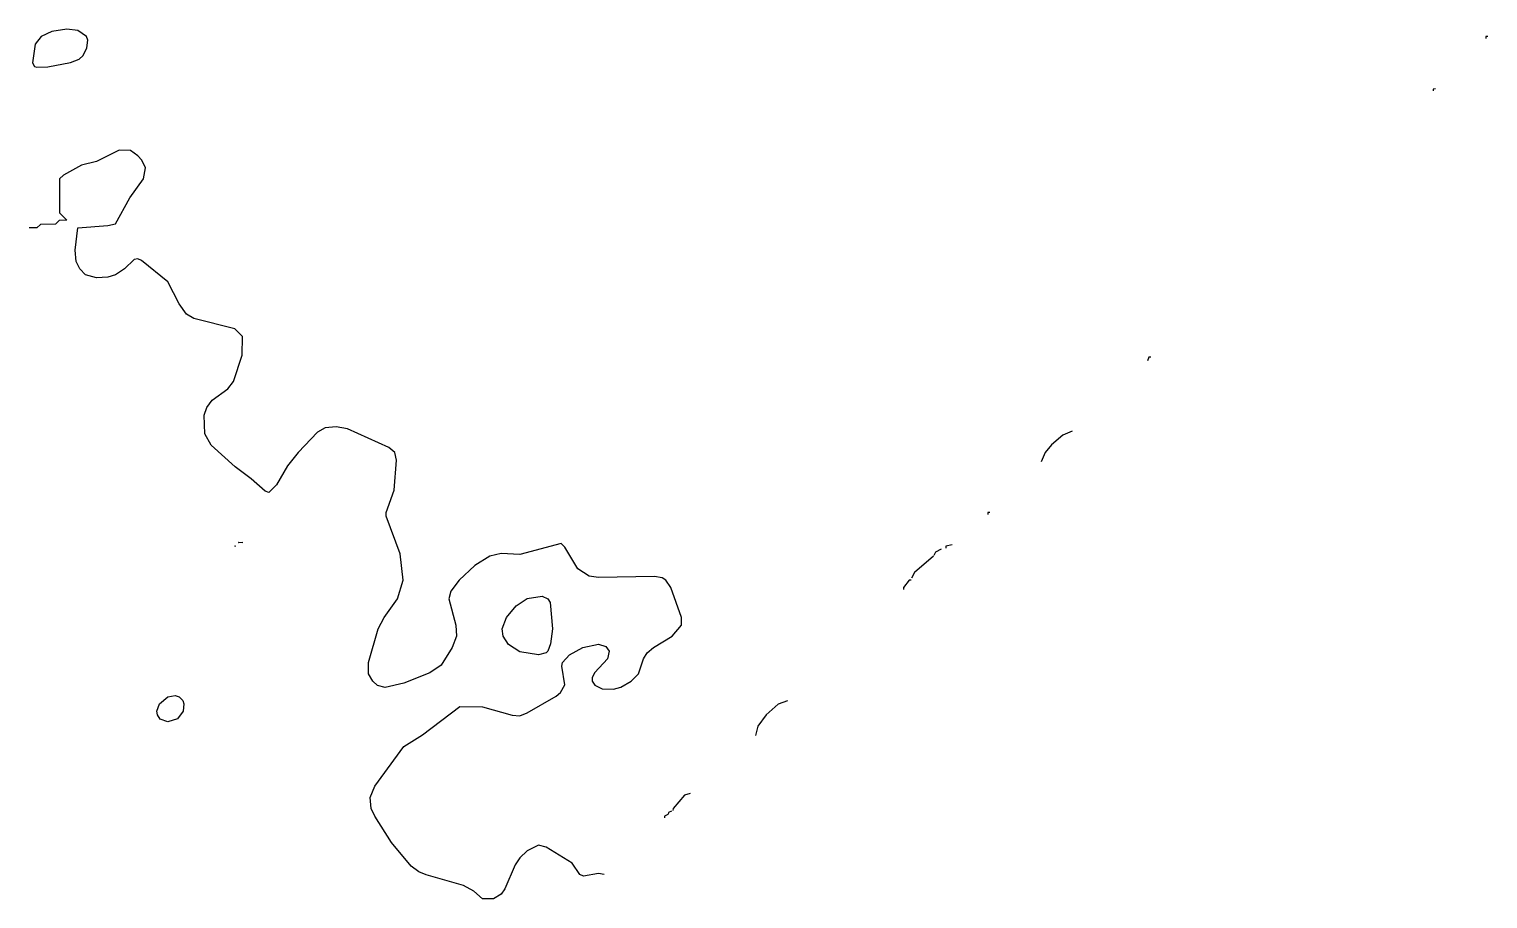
# Model space of a CAD drawing. Extents: x 474277 to 475042, y 254928 to 255625.
# Drawn here: x 474837.29 to 474867.15, y 254971.3 to 254989.09 of the extents above; entities that cross this region are included whole.
import ezdxf

# ---------------------------------------------------------------- set-up
doc = ezdxf.new("R2010")
doc.units = 0
doc.header["$MEASUREMENT"] = 0
doc.layers.add('BaseMapV2_DTM_export_MonNov09090547073261 — entities', color=1, linetype='CONTINUOUS')

msp = doc.modelspace()

# ---------------------------------------------------------------- linework, layer by layer
at = {"layer": 'BaseMapV2_DTM_export_MonNov09090547073261 — entities', "color": 15, "linetype": 'Continuous', "true_color": 0xb7484b}
for points in [[(474837.67, 254988.319, 84.25), (474838.13, 254988.412, 84.25), (474838.306, 254988.48, 84.25), (474838.388, 254988.556, 84.25), (474838.469, 254988.71, 84.25), (474838.489, 254988.863, 84.25), (474838.46, 254988.94, 84.25), (474838.283, 254989.062, 84.25), (474838.053, 254989.091, 84.25), (474837.747, 254989.042, 84.25), (474837.53, 254988.94, 84.25), (474837.411, 254988.786, 84.25), (474837.353, 254988.403, 84.25), (474837.397, 254988.326, 84.25), (474837.44, 254988.314, 84.25), (474837.67, 254988.319, 84.25)], [(474867.152, 254988.941, 84.25), (474867.112, 254988.94, 84.25), (474867.112, 254988.901, 84.25)], [(474866.079, 254987.874, 84.25), (474866.031, 254987.866, 84.25), (474866.031, 254987.828, 84.25)], [(474849.056, 254971.798, 84.25), (474848.941, 254971.814, 84.25), (474848.634, 254971.764, 84.25), (474848.558, 254971.799, 84.25), (474848.405, 254972.026, 84.25), (474847.868, 254972.354, 84.25), (474847.715, 254972.394, 84.25), (474847.485, 254972.284, 84.25), (474847.331, 254972.136, 84.25), (474847.235, 254971.994, 84.25), (474847.025, 254971.501, 84.25), (474846.948, 254971.394, 84.25), (474846.794, 254971.302, 84.25), (474846.564, 254971.3, 84.25), (474846.392, 254971.457, 84.25), (474846.181, 254971.571, 84.25), (474845.414, 254971.788, 84.25), (474845.261, 254971.854, 84.25), (474845.108, 254971.965, 84.25), (474844.707, 254972.454, 84.25), (474844.365, 254972.991, 84.25), (474844.29, 254973.144, 84.25), (474844.269, 254973.374, 84.25), (474844.363, 254973.604, 84.25), (474844.954, 254974.415, 84.25), (474845.338, 254974.654, 84.25), (474846.104, 254975.234, 84.25), (474846.564, 254975.23, 84.25), (474847.178, 254975.055, 84.25), (474847.331, 254975.045, 84.25), (474847.485, 254975.101, 84.25), (474848.073, 254975.445, 84.25), (474848.162, 254975.521, 84.25), (474848.252, 254975.675, 84.25), (474848.191, 254976.058, 84.25), (474848.203, 254976.135, 84.25), (474848.352, 254976.288, 84.25), (474848.621, 254976.441, 84.25), (474848.941, 254976.512, 84.25), (474849.095, 254976.462, 84.25), (474849.162, 254976.365, 84.25), (474849.124, 254976.211, 84.25), (474848.865, 254975.931, 84.25), (474848.81, 254975.828, 84.25), (474848.812, 254975.751, 84.25), (474848.865, 254975.672, 84.25), (474849.018, 254975.597, 84.25), (474849.248, 254975.587, 84.25), (474849.401, 254975.628, 84.25), (474849.612, 254975.751, 84.25), (474849.76, 254975.905, 84.25), (474849.861, 254976.211, 84.25), (474849.938, 254976.332, 84.25), (474850.068, 254976.441, 84.25), (474850.452, 254976.671, 84.25), (474850.645, 254976.901, 84.25), (474850.644, 254977.055, 84.25), (474850.423, 254977.668, 84.25), (474850.322, 254977.82, 84.25), (474850.245, 254977.868, 84.25), (474850.092, 254977.897, 84.25), (474848.941, 254977.872, 84.25), (474848.751, 254977.898, 84.25), (474848.522, 254978.052, 84.25), (474848.251, 254978.493, 84.25), (474848.175, 254978.569, 84.25), (474847.331, 254978.347, 84.25), (474846.948, 254978.362, 84.25), (474846.718, 254978.31, 84.25), (474846.411, 254978.117, 84.25), (474846.091, 254977.822, 84.25), (474845.916, 254977.592, 84.25), (474845.881, 254977.438, 84.25), (474846.023, 254976.901, 84.25), (474846.036, 254976.671, 84.25), (474845.944, 254976.441, 84.25), (474845.721, 254976.08, 84.25), (474845.491, 254975.921, 84.25), (474844.954, 254975.711, 84.25), (474844.571, 254975.625, 84.25), (474844.418, 254975.665, 84.25), (474844.323, 254975.751, 84.25), (474844.23, 254975.905, 84.25), (474844.23, 254976.135, 84.25), (474844.431, 254976.825, 84.25), (474844.555, 254977.055, 84.25), (474844.824, 254977.438, 84.25), (474844.942, 254977.822, 84.25), (474844.881, 254978.358, 84.25), (474844.595, 254979.125, 84.25), (474844.594, 254979.202, 84.25), (474844.761, 254979.662, 84.25), (474844.805, 254980.275, 84.25), (474844.769, 254980.429, 84.25), (474844.648, 254980.535, 84.25), (474843.804, 254980.917, 84.25), (474843.574, 254980.958, 84.25), (474843.344, 254980.933, 84.25), (474843.191, 254980.844, 84.25), (474842.794, 254980.429, 84.25), (474842.577, 254980.161, 84.25), (474842.347, 254979.772, 84.25), (474842.194, 254979.615, 84.25), (474842.117, 254979.638, 84.25), (474841.834, 254979.892, 84.25), (474841.504, 254980.134, 84.25), (474841.009, 254980.582, 84.25), (474840.885, 254980.812, 84.25), (474840.867, 254981.195, 84.25), (474840.926, 254981.349, 84.25), (474841.035, 254981.502, 84.25), (474841.35, 254981.731, 84.25), (474841.466, 254981.885, 84.25), (474841.644, 254982.422, 84.25), (474841.653, 254982.806, 84.25), (474841.499, 254982.959, 84.25), (474840.66, 254983.173, 84.25), (474840.507, 254983.259, 84.25), (474840.354, 254983.474, 84.25), (474840.124, 254983.919, 84.25), (474839.587, 254984.359, 84.25), (474839.51, 254984.39, 84.25), (474839.434, 254984.379, 84.25), (474839.239, 254984.186, 84.25), (474839.05, 254984.062, 84.25), (474838.897, 254984.017, 84.25), (474838.667, 254984.003, 84.25), (474838.437, 254984.068, 84.25), (474838.324, 254984.186, 84.25), (474838.246, 254984.339, 84.25), (474838.228, 254984.569, 84.25), (474838.279, 254985.029, 84.25), (474838.897, 254985.074, 84.25), (474839.05, 254985.111, 84.25), (474839.343, 254985.643, 84.25), (474839.627, 254986.026, 84.25), (474839.667, 254986.256, 84.25), (474839.593, 254986.409, 84.25), (474839.51, 254986.503, 84.25), (474839.357, 254986.606, 84.25), (474839.127, 254986.619, 84.25), (474838.667, 254986.384, 84.25), (474838.36, 254986.309, 84.25), (474837.985, 254986.103, 84.25), (474837.908, 254986.026, 84.25), (474837.908, 254985.336, 84.25), (474838.058, 254985.183, 84.25), (474837.9, 254985.175, 84.25), (474837.823, 254985.103, 84.25), (474837.517, 254985.098, 84.25), (474837.44, 254985.025, 84.25), (474837.282, 254985.029, 84.25)], [(474860.251, 254982.383, 84.25), (474860.213, 254982.383, 84.25), (474860.182, 254982.307, 84.25)], [(474858.641, 254980.869, 84.25), (474858.449, 254980.788, 84.25), (474858.219, 254980.586, 84.25), (474858.091, 254980.429, 84.25), (474858.009, 254980.237, 84.25)], [(474856.954, 254979.205, 84.25), (474856.916, 254979.205, 84.25), (474856.913, 254979.163, 84.25)], [(474841.512, 254978.512, 84.25), (474841.504, 254978.509, 84.25), (474841.496, 254978.512, 84.25), (474841.504, 254978.52, 84.25), (474841.512, 254978.512, 84.25)], [(474841.66, 254978.588, 84.25), (474841.58, 254978.58, 84.25), (474841.573, 254978.588, 84.25), (474841.58, 254978.593, 84.25), (474841.66, 254978.588, 84.25)], [(474855.957, 254978.455, 84.25), (474855.842, 254978.393, 84.25), (474855.807, 254978.32, 84.25)], [(474856.187, 254978.543, 84.25), (474856.057, 254978.512, 84.25), (474856.057, 254978.473, 84.25)], [(474855.804, 254978.31, 84.25), (474855.416, 254977.975, 84.25), (474855.349, 254977.86, 84.25)], [(474855.344, 254977.821, 84.25), (474855.306, 254977.821, 84.25), (474855.189, 254977.668, 84.25), (474855.189, 254977.63, 84.25)], [(474847.906, 254976.365, 84.25), (474847.868, 254976.329, 84.25), (474847.715, 254976.291, 84.25), (474847.331, 254976.354, 84.25), (474847.101, 254976.503, 84.25), (474846.993, 254976.671, 84.25), (474846.969, 254976.825, 84.25), (474847.059, 254977.055, 84.25), (474847.255, 254977.292, 84.25), (474847.485, 254977.444, 84.25), (474847.791, 254977.491, 84.25), (474847.908, 254977.438, 84.25), (474847.956, 254977.362, 84.25), (474847.999, 254976.825, 84.25), (474847.96, 254976.518, 84.25), (474847.906, 254976.365, 84.25)], [(474840.325, 254974.985, 84.25), (474840.124, 254974.919, 84.25), (474839.97, 254974.976, 84.25), (474839.914, 254975.061, 84.25), (474839.902, 254975.138, 84.25), (474839.953, 254975.291, 84.25), (474840.124, 254975.432, 84.25), (474840.277, 254975.458, 84.25), (474840.354, 254975.434, 84.25), (474840.43, 254975.355, 84.25), (474840.454, 254975.291, 84.25), (474840.438, 254975.138, 84.25), (474840.325, 254974.985, 84.25)], [(474852.814, 254975.353, 84.25), (474852.622, 254975.285, 84.25), (474852.375, 254975.061, 84.25), (474852.208, 254974.831, 84.25), (474852.158, 254974.64, 84.25)], [(474850.82, 254973.457, 84.25), (474850.705, 254973.418, 84.25), (474850.47, 254973.144, 84.25), (474850.465, 254973.106, 84.25)], [(474850.36, 254973.023, 84.25), (474850.293, 254972.991, 84.25), (474850.293, 254972.953, 84.25)], [(474850.437, 254973.092, 84.25), (474850.377, 254973.068, 84.25), (474850.366, 254973.029, 84.25)]]:
    msp.add_polyline3d(points, dxfattribs=at)

doc.saveas('drawing.dxf')
